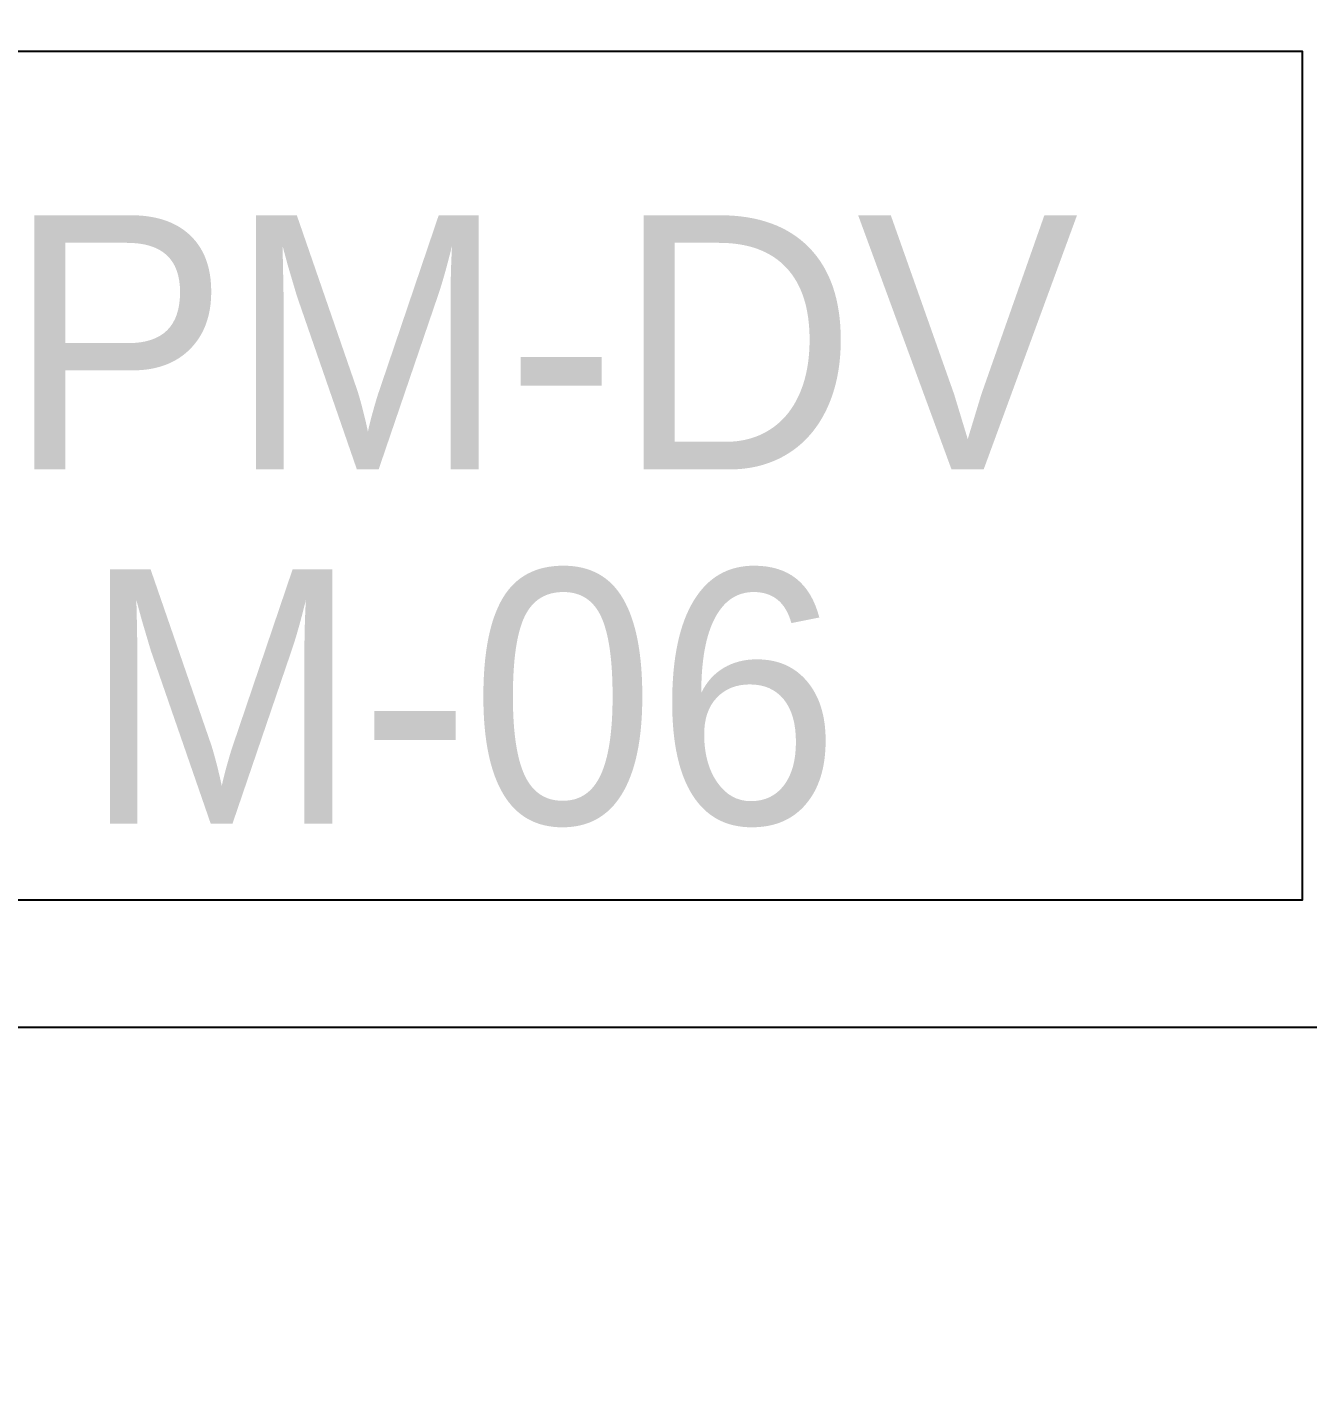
# Model space of a CAD drawing. Header units: inches. Extents: x 0 to 77285, y -118 to 40065.
# Drawn here: x 11709 to 12842, y 16368 to 17581 of the extents above; entities that cross this region are included whole.
import ezdxf

# ---------------------------------------------------------------- set-up
doc = ezdxf.new("R2010")
doc.units = ezdxf.units.IN
doc.header["$LTSCALE"] = 5
doc.header["$MEASUREMENT"] = 0
doc.styles.add('SCI', font='')
doc.styles.get('SCI').set_extended_font_data('Gulim')
doc.dimstyles.new('SCH', dxfattribs={"dimtxt": 2.5, "dimasz": 2, "dimexe": 1.25, "dimexo": 0.625, "dimtad": 1, "dimdec": 8, "dimtxsty": 'SCI', "dimcen": 2.5, "dimclrd": 4, "dimclre": 4, "dimclrt": 7, "dimadec": 8, "dimazin": 2, "dimtfac": 1, "dimtdec": 8, "dimtmove": 0, "dimatfit": 3, "dimfxl": 1, "dimarcsym": 0})

# ---------------------------------------------------------------- blocks, each defined once
blk = doc.blocks.new('*D389')
at = {"color": 4, "lineweight": -2, "transparency": 16777216}
for p, q in [((12102.7, 21680.6), (11199.3, 21680.6)), ((11299.3, 21520.6), (11299.3, 16855.6)), ((12922.7, 16695.6), (11199.3, 16695.6))]:
    blk.add_line(p, q, dxfattribs=at)
at = {"color": 4, "transparency": 16777216}
for points in [[(11272.7, 21520.6), (11326, 21520.6), (11299.3, 21680.6)], [(11272.7, 16855.6), (11326, 16855.6), (11299.3, 16695.6)]]:
    blk.add_solid(points, dxfattribs=at)
at = {"layer": 'Defpoints', "color": 0, "transparency": 16777216}
for p in [(12152.7, 21680.6), (11299.3, 16695.6), (12972.7, 16695.6)]:
    blk.add_point(p, dxfattribs=at)
at = {"color": 7, "transparency": 16777216, "insert": (11146.7, 19188.1), "char_height": 200, "attachment_point": 5, "rotation": 90, "style": 'SCI'}
blk.add_mtext('4985', dxfattribs=at)
blk = doc.blocks.new('*D390')
at = {"color": 4, "lineweight": -2, "transparency": 16777216}
for p, q in [((12922.7, 16695.6), (11199.3, 16695.6)), ((11299.3, 16535.6), (11299.3, 15530.6)), ((12910.6, 15370.6), (11199.3, 15370.6))]:
    blk.add_line(p, q, dxfattribs=at)
at = {"color": 4, "transparency": 16777216}
for points in [[(11272.7, 16535.6), (11326, 16535.6), (11299.3, 16695.6)], [(11272.7, 15530.6), (11326, 15530.6), (11299.3, 15370.6)]]:
    blk.add_solid(points, dxfattribs=at)
at = {"layer": 'Defpoints', "color": 0, "transparency": 16777216}
for p in [(12972.7, 16695.6), (11299.3, 15370.6), (12960.6, 15370.6)]:
    blk.add_point(p, dxfattribs=at)
at = {"color": 7, "transparency": 16777216, "insert": (11146.5, 16033.1), "char_height": 200, "attachment_point": 5, "rotation": 90, "style": 'SCI'}
blk.add_mtext('1325', dxfattribs=at)
blk = doc.blocks.new('*D395')
at = {"color": 4, "lineweight": -2, "transparency": 16777216}
for p, q in [((12910.1, 22980.6), (10205.4, 22980.6)), ((10305.4, 22820.6), (10305.4, 15530.6)), ((12910.6, 15370.6), (10205.4, 15370.6))]:
    blk.add_line(p, q, dxfattribs=at)
at = {"color": 4, "transparency": 16777216}
for points in [[(10278.7, 22820.6), (10332, 22820.6), (10305.4, 22980.6)], [(10278.7, 15530.6), (10332, 15530.6), (10305.4, 15370.6)]]:
    blk.add_solid(points, dxfattribs=at)
at = {"layer": 'Defpoints', "color": 0, "transparency": 16777216}
for p in [(12960.1, 22980.6), (10305.4, 15370.6), (12960.6, 15370.6)]:
    blk.add_point(p, dxfattribs=at)
at = {"color": 7, "transparency": 16777216, "insert": (10152.6, 19175.6), "char_height": 200, "attachment_point": 5, "rotation": 90, "style": 'SCI'}
blk.add_mtext('7610', dxfattribs=at)
blk = doc.blocks.new('*D419')
at = {"color": 4, "lineweight": -2, "transparency": 16777216}
for p, q in [((12901.3, 26433.1), (8765.3, 26433.1)), ((8865.3, 26273.1), (8865.3, 15530.6)), ((12910.6, 15370.6), (8765.3, 15370.6))]:
    blk.add_line(p, q, dxfattribs=at)
at = {"color": 4, "transparency": 16777216}
for points in [[(8838.6, 26273.1), (8891.9, 26273.1), (8865.3, 26433.1)], [(8838.6, 15530.6), (8891.9, 15530.6), (8865.3, 15370.6)]]:
    blk.add_solid(points, dxfattribs=at)
at = {"layer": 'Defpoints', "color": 0, "transparency": 16777216}
for p in [(12951.3, 26433.1), (8865.3, 15370.6), (12960.6, 15370.6)]:
    blk.add_point(p, dxfattribs=at)
at = {"color": 7, "transparency": 16777216, "insert": (8700.2, 20901.8), "char_height": 200, "attachment_point": 5, "rotation": 90, "style": 'SCI'}
blk.add_mtext('11062,5', dxfattribs=at)

msp = doc.modelspace()

# ---------------------------------------------------------------- linework, layer by layer
at = {"color": 3}
msp.add_lwpolyline([(11642.5667093, 17559.94306316), (12837.5758106, 17559.94306316), (12837.5758106, 16808.26293623), (11642.5667093, 16808.26293623)], close=True, dxfattribs=at)

# ---------------------------------------------------------------- texts
at = {"color": 3, "style": 'SCI'}
for s, p in [('PM-DV', (11691.14558337, 17189.60086722)), ('M-06', (11758.10116863, 16876.04282115))]:
    msp.add_text(s, height=225, dxfattribs=at).set_placement(p)

# ---------------------------------------------------------------- dimensions: what is measured, and where the dimension line sits
for base, p1, p2, picture, middle in [((8865.2812807637, 15370.550476295), (12951.3292728223, 26433.0504762968), (12960.649780898, 15370.550476295), '*D419', (8700.2346762364, 20901.8004762959)), ((10305.3608523181, 15370.550476295), (12960.1497808979, 22980.550476295), (12960.649780898, 15370.550476295), '*D395', (10152.5645806803, 19175.550476295)), ((11299.3415557895, 16695.5504762947), (12152.6504290972, 21680.5504762948), (12972.6615604257, 16695.5504762947), '*D389', (11146.678439944, 19188.0504762948)), ((11299.3415557895, 15370.550476295), (12972.6615604257, 16695.5504762947), (12960.649780898, 15370.550476295), '*D390', (11146.5452841517, 16033.0504762948))]:
    dim = msp.add_linear_dim(base=base, p1=p1, p2=p2, angle=90, dimstyle='SCH', override={"dimscale": 80})
    dim.commit()
    dim.dimension.update_dxf_attribs({"geometry": picture, "text_midpoint": middle})

doc.saveas('drawing.dxf')
